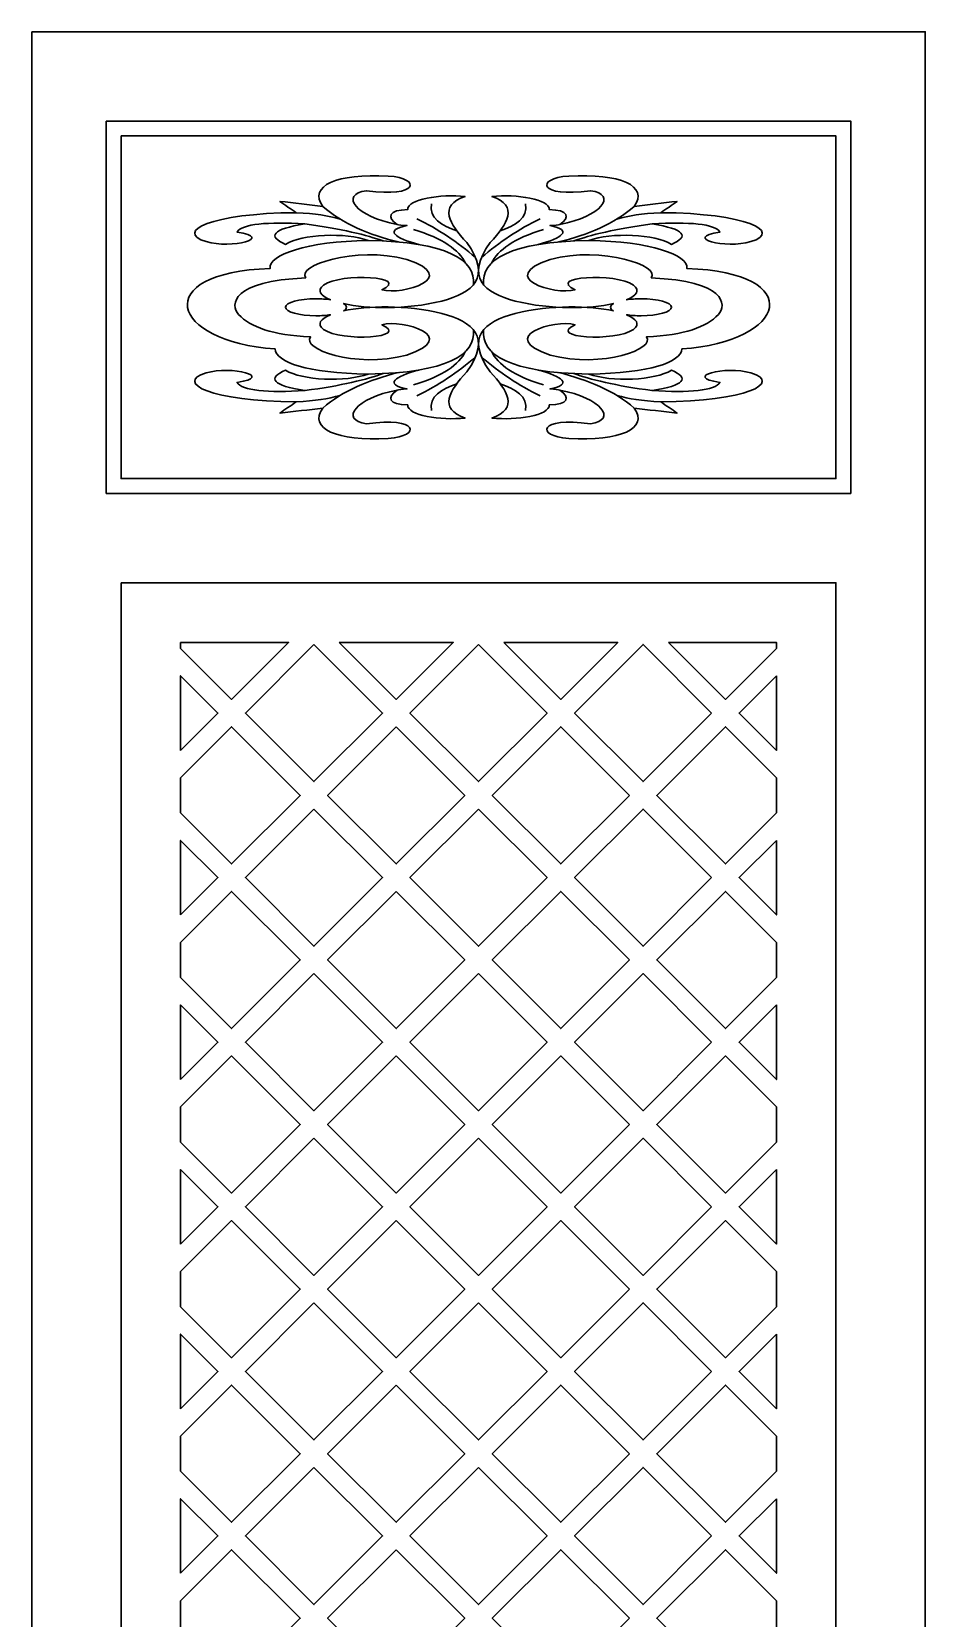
# Model space of a CAD drawing. Header units: centimetres. Extents: x 22.6 to 26.4, y -4.3 to 9.
# Drawn here: x 22.55 to 26.36, y 2.24 to 9 of the extents above; entities that cross this region are included whole.
import ezdxf

# ---------------------------------------------------------------- set-up
doc = ezdxf.new("R2010")
doc.units = ezdxf.units.CM
doc.header["$MEASUREMENT"] = 0
doc.layers.add('layer 1', color=7, linetype='Continuous')

msp = doc.modelspace()

# ---------------------------------------------------------------- linework, layer by layer
at = {"layer": 'layer 1', "color": 250, "lineweight": 30}
for points, knots in [([(22.55459, 9.00077), (22.55459, 9.00077), (26.36079, 9.00077), (26.36079, 9.00077), (26.36079, 9.00077), (26.36079, 9.00077), (26.36079, -4.32092), (26.36079, -4.32092), (26.36079, -4.32092), (26.36079, -4.32092), (22.55459, -4.32092), (22.55459, -4.32092), (22.55459, -4.32092), (22.55459, -4.32092), (22.55459, 9.00077), (22.55459, 9.00077)], [0, 0, 0, 0, 0.2, 0.2, 0.2, 0.2, 0.4, 0.4, 0.4, 0.4, 0.6, 0.6, 0.6, 0.6, 1, 1, 1, 1]), ([(22.87178, 8.62014), (22.87178, 8.62014), (26.0436, 8.62014), (26.0436, 8.62014), (26.0436, 8.62014), (26.0436, 8.62014), (26.0436, 7.03424), (26.0436, 7.03424), (26.0436, 7.03424), (26.0436, 7.03424), (22.87178, 7.03424), (22.87178, 7.03424), (22.87178, 7.03424), (22.87178, 7.03424), (22.87178, 8.62014), (22.87178, 8.62014)], [0, 0, 0, 0, 0.2, 0.2, 0.2, 0.2, 0.4, 0.4, 0.4, 0.4, 0.6, 0.6, 0.6, 0.6, 1, 1, 1, 1]), ([(22.93522, 8.55671), (22.93522, 8.55671), (25.98016, 8.55671), (25.98016, 8.55671), (25.98016, 8.55671), (25.98016, 8.55671), (25.98016, 7.09767), (25.98016, 7.09767), (25.98016, 7.09767), (25.98016, 7.09767), (22.93522, 7.09767), (22.93522, 7.09767), (22.93522, 7.09767), (22.93522, 7.09767), (22.93522, 8.55671), (22.93522, 8.55671)], [0, 0, 0, 0, 0.2, 0.2, 0.2, 0.2, 0.4, 0.4, 0.4, 0.4, 0.6, 0.6, 0.6, 0.6, 1, 1, 1, 1]), ([(23.88284, 7.81181), (23.9845, 7.83406), (24.14828, 7.83789), (24.30096, 7.80095), (24.30096, 7.80095), (24.43446, 7.76437), (24.51563, 7.70149), (24.40781, 7.55149), (24.40781, 7.55149), (24.33415, 7.47287), (24.28449, 7.39486), (24.40089, 7.35497), (24.40089, 7.35497), (24.29698, 7.34504), (24.15343, 7.36623), (24.15623, 7.41142), (24.15623, 7.41142), (24.075, 7.4115), (24.06514, 7.44457), (24.11144, 7.4744), (24.11144, 7.4744), (23.93399, 7.44136), (23.86503, 7.347), (23.98048, 7.33088), (23.98048, 7.33088), (24.20257, 7.3622), (24.21719, 7.27807), (24.07353, 7.26828), (24.07353, 7.26828), (23.85393, 7.2558), (23.73106, 7.31088), (23.79441, 7.39734), (23.79441, 7.39734), (23.73352, 7.39029), (23.67264, 7.38322), (23.61177, 7.37616), (23.61177, 7.37616), (23.63473, 7.39223), (23.65771, 7.40828), (23.68068, 7.42431), (23.68068, 7.42431), (23.31942, 7.42637), (23.16032, 7.50498), (23.29763, 7.5478), (23.29763, 7.5478), (23.40451, 7.57969), (23.59246, 7.53093), (23.42914, 7.50717), (23.42914, 7.50717), (23.44919, 7.47189), (23.56127, 7.4626), (23.71858, 7.47249), (23.71858, 7.47249), (23.57818, 7.49337), (23.5573, 7.52608), (23.6359, 7.55918), (23.6359, 7.55918), (23.70252, 7.51528), (23.89518, 7.50772), (23.98739, 7.54281), (23.98739, 7.54281), (23.72661, 7.54618), (23.59643, 7.59362), (23.59109, 7.64974), (23.59109, 7.64974), (23.14211, 7.6808), (23.05404, 7.97345), (23.5704, 7.99266), (23.5704, 7.99266), (23.56164, 8.04952), (23.72661, 8.1082), (23.98739, 8.11158), (23.98739, 8.11158), (23.89518, 8.14666), (23.70252, 8.13911), (23.6359, 8.0952), (23.6359, 8.0952), (23.5573, 8.1283), (23.57818, 8.16102), (23.71858, 8.1819), (23.71858, 8.1819), (23.56127, 8.19179), (23.44919, 8.18251), (23.42914, 8.14722), (23.42914, 8.14722), (23.59246, 8.12346), (23.40451, 8.07469), (23.29763, 8.10659), (23.29763, 8.10659), (23.16032, 8.1494), (23.31942, 8.22802), (23.68068, 8.23006), (23.68068, 8.23006), (23.65771, 8.24612), (23.63473, 8.26217), (23.61177, 8.27821), (23.61177, 8.27821), (23.67264, 8.27117), (23.73352, 8.26409), (23.79441, 8.25704), (23.79441, 8.25704), (23.73106, 8.34351), (23.85393, 8.39858), (24.07353, 8.38611), (24.07353, 8.38611), (24.21719, 8.37632), (24.20257, 8.29218), (23.98048, 8.32351), (23.98048, 8.32351), (23.86503, 8.3074), (23.93399, 8.21301), (24.11144, 8.17996), (24.11144, 8.17996), (24.06514, 8.2098), (24.075, 8.24289), (24.15623, 8.24295), (24.15623, 8.24295), (24.15343, 8.28816), (24.29698, 8.30932), (24.40089, 8.29943), (24.40089, 8.29943), (24.28449, 8.25955), (24.33415, 8.1815), (24.40781, 8.10292), (24.40781, 8.10292), (24.51563, 7.9529), (24.43446, 7.89002), (24.30096, 7.85342), (24.30096, 7.85342), (24.14827, 7.81652), (23.9845, 7.82034), (23.88284, 7.84258), (23.88284, 7.84258), (23.8907, 7.83789), (23.89511, 7.83269), (23.89511, 7.82721), (23.89511, 7.82721), (23.89511, 7.82169), (23.8907, 7.81648), (23.88284, 7.81181)], [0, 0, 0, 0, 0.0277778, 0.0277778, 0.0277778, 0.0277778, 0.0555556, 0.0555556, 0.0555556, 0.0555556, 0.0833333, 0.0833333, 0.0833333, 0.0833333, 0.1111111, 0.1111111, 0.1111111, 0.1111111, 0.1388889, 0.1388889, 0.1388889, 0.1388889, 0.1666667, 0.1666667, 0.1666667, 0.1666667, 0.1944444, 0.1944444, 0.1944444, 0.1944444, 0.2222222, 0.2222222, 0.2222222, 0.2222222, 0.25, 0.25, 0.25, 0.25, 0.2777778, 0.2777778, 0.2777778, 0.2777778, 0.3055556, 0.3055556, 0.3055556, 0.3055556, 0.3333333, 0.3333333, 0.3333333, 0.3333333, 0.3611111, 0.3611111, 0.3611111, 0.3611111, 0.3888889, 0.3888889, 0.3888889, 0.3888889, 0.4166667, 0.4166667, 0.4166667, 0.4166667, 0.4444444, 0.4444444, 0.4444444, 0.4444444, 0.4722222, 0.4722222, 0.4722222, 0.4722222, 0.5, 0.5, 0.5, 0.5, 0.5277778, 0.5277778, 0.5277778, 0.5277778, 0.5555556, 0.5555556, 0.5555556, 0.5555556, 0.5833333, 0.5833333, 0.5833333, 0.5833333, 0.6111111, 0.6111111, 0.6111111, 0.6111111, 0.6388889, 0.6388889, 0.6388889, 0.6388889, 0.6666667, 0.6666667, 0.6666667, 0.6666667, 0.6944444, 0.6944444, 0.6944444, 0.6944444, 0.7222222, 0.7222222, 0.7222222, 0.7222222, 0.75, 0.75, 0.75, 0.75, 0.7777778, 0.7777778, 0.7777778, 0.7777778, 0.8055556, 0.8055556, 0.8055556, 0.8055556, 0.8333333, 0.8333333, 0.8333333, 0.8333333, 0.8611111, 0.8611111, 0.8611111, 0.8611111, 0.8888889, 0.8888889, 0.8888889, 0.8888889, 0.9166667, 0.9166667, 0.9166667, 0.9166667, 0.9444444, 0.9444444, 0.9444444, 0.9444444, 1, 1, 1, 1]), ([(25.03255, 7.81181), (24.93088, 7.83406), (24.76712, 7.83789), (24.61443, 7.80095), (24.61443, 7.80095), (24.48093, 7.76437), (24.39975, 7.70149), (24.50758, 7.55149), (24.50758, 7.55149), (24.58123, 7.47287), (24.6309, 7.39486), (24.51449, 7.35497), (24.51449, 7.35497), (24.61841, 7.34504), (24.76195, 7.36623), (24.75917, 7.41142), (24.75917, 7.41142), (24.84039, 7.4115), (24.85024, 7.44457), (24.80394, 7.4744), (24.80394, 7.4744), (24.9814, 7.44136), (25.05036, 7.347), (24.9349, 7.33088), (24.9349, 7.33088), (24.71282, 7.3622), (24.6982, 7.27807), (24.84185, 7.26828), (24.84185, 7.26828), (25.06146, 7.2558), (25.18432, 7.31088), (25.12098, 7.39734), (25.12098, 7.39734), (25.18187, 7.39029), (25.24274, 7.38322), (25.30361, 7.37616), (25.30361, 7.37616), (25.28065, 7.39223), (25.25768, 7.40828), (25.23471, 7.42431), (25.23471, 7.42431), (25.59597, 7.42637), (25.75506, 7.50498), (25.61776, 7.5478), (25.61776, 7.5478), (25.51088, 7.57969), (25.32292, 7.53093), (25.48624, 7.50717), (25.48624, 7.50717), (25.46619, 7.47189), (25.35412, 7.4626), (25.1968, 7.47249), (25.1968, 7.47249), (25.33719, 7.49337), (25.35808, 7.52608), (25.27948, 7.55918), (25.27948, 7.55918), (25.21287, 7.51528), (25.0202, 7.50772), (24.928, 7.54281), (24.928, 7.54281), (25.18877, 7.54618), (25.31896, 7.59362), (25.3243, 7.64974), (25.3243, 7.64974), (25.77327, 7.6808), (25.86136, 7.97345), (25.34498, 7.99266), (25.34498, 7.99266), (25.35374, 8.04952), (25.18877, 8.1082), (24.928, 8.11158), (24.928, 8.11158), (25.0202, 8.14666), (25.21287, 8.13911), (25.27948, 8.0952), (25.27948, 8.0952), (25.35808, 8.1283), (25.33719, 8.16102), (25.1968, 8.1819), (25.1968, 8.1819), (25.35412, 8.19179), (25.46619, 8.18251), (25.48624, 8.14722), (25.48624, 8.14722), (25.32292, 8.12346), (25.51088, 8.07469), (25.61776, 8.10659), (25.61776, 8.10659), (25.75506, 8.1494), (25.59597, 8.22802), (25.23471, 8.23006), (25.23471, 8.23006), (25.25768, 8.24612), (25.28065, 8.26217), (25.30361, 8.27821), (25.30361, 8.27821), (25.24274, 8.27117), (25.18187, 8.26409), (25.12098, 8.25704), (25.12098, 8.25704), (25.18432, 8.34351), (25.06146, 8.39858), (24.84185, 8.38611), (24.84185, 8.38611), (24.6982, 8.37632), (24.71282, 8.29218), (24.9349, 8.32351), (24.9349, 8.32351), (25.05036, 8.3074), (24.9814, 8.21301), (24.80394, 8.17996), (24.80394, 8.17996), (24.85024, 8.2098), (24.84039, 8.24289), (24.75917, 8.24295), (24.75917, 8.24295), (24.76195, 8.28816), (24.61841, 8.30932), (24.51449, 8.29943), (24.51449, 8.29943), (24.6309, 8.25955), (24.58123, 8.1815), (24.50758, 8.10292), (24.50758, 8.10292), (24.39975, 7.9529), (24.48093, 7.89002), (24.61443, 7.85342), (24.61443, 7.85342), (24.76712, 7.81652), (24.93088, 7.82034), (25.03255, 7.84258), (25.03255, 7.84258), (25.02468, 7.83789), (25.02027, 7.83269), (25.02027, 7.82721), (25.02027, 7.82721), (25.02027, 7.82169), (25.02468, 7.81648), (25.03255, 7.81181)], [0, 0, 0, 0, 0.0277778, 0.0277778, 0.0277778, 0.0277778, 0.0555556, 0.0555556, 0.0555556, 0.0555556, 0.0833333, 0.0833333, 0.0833333, 0.0833333, 0.1111111, 0.1111111, 0.1111111, 0.1111111, 0.1388889, 0.1388889, 0.1388889, 0.1388889, 0.1666667, 0.1666667, 0.1666667, 0.1666667, 0.1944444, 0.1944444, 0.1944444, 0.1944444, 0.2222222, 0.2222222, 0.2222222, 0.2222222, 0.25, 0.25, 0.25, 0.25, 0.2777778, 0.2777778, 0.2777778, 0.2777778, 0.3055556, 0.3055556, 0.3055556, 0.3055556, 0.3333333, 0.3333333, 0.3333333, 0.3333333, 0.3611111, 0.3611111, 0.3611111, 0.3611111, 0.3888889, 0.3888889, 0.3888889, 0.3888889, 0.4166667, 0.4166667, 0.4166667, 0.4166667, 0.4444444, 0.4444444, 0.4444444, 0.4444444, 0.4722222, 0.4722222, 0.4722222, 0.4722222, 0.5, 0.5, 0.5, 0.5, 0.5277778, 0.5277778, 0.5277778, 0.5277778, 0.5555556, 0.5555556, 0.5555556, 0.5555556, 0.5833333, 0.5833333, 0.5833333, 0.5833333, 0.6111111, 0.6111111, 0.6111111, 0.6111111, 0.6388889, 0.6388889, 0.6388889, 0.6388889, 0.6666667, 0.6666667, 0.6666667, 0.6666667, 0.6944444, 0.6944444, 0.6944444, 0.6944444, 0.7222222, 0.7222222, 0.7222222, 0.7222222, 0.75, 0.75, 0.75, 0.75, 0.7777778, 0.7777778, 0.7777778, 0.7777778, 0.8055556, 0.8055556, 0.8055556, 0.8055556, 0.8333333, 0.8333333, 0.8333333, 0.8333333, 0.8611111, 0.8611111, 0.8611111, 0.8611111, 0.8888889, 0.8888889, 0.8888889, 0.8888889, 0.9166667, 0.9166667, 0.9166667, 0.9166667, 0.9444444, 0.9444444, 0.9444444, 0.9444444, 1, 1, 1, 1]), ([(24.11144, 8.17996), (24.11804, 8.1777), (24.13088, 8.17625), (24.15346, 8.17508), (24.15346, 8.17508), (24.05449, 8.15523), (24.09886, 8.12272), (24.20352, 8.09468)], [0, 0, 0, 0, 0.3333333, 0.3333333, 0.3333333, 0.3333333, 1, 1, 1, 1]), ([(24.80394, 8.17996), (24.79734, 8.1777), (24.7845, 8.17625), (24.76193, 8.17508), (24.76193, 8.17508), (24.86089, 8.15523), (24.81652, 8.12272), (24.71188, 8.09468)], [0, 0, 0, 0, 0.3333333, 0.3333333, 0.3333333, 0.3333333, 1, 1, 1, 1]), ([(23.72203, 7.95218), (23.40636, 7.94019), (23.39809, 7.83759), (23.436, 7.79614), (23.436, 7.79614), (23.48712, 7.74263), (23.57718, 7.70926), (23.74272, 7.70077), (23.74272, 7.70077), (23.69956, 7.65242), (23.92846, 7.56411), (24.15279, 7.62372), (24.15279, 7.62372), (24.38515, 7.70098), (24.13382, 7.77737), (24.04597, 7.7528), (24.04597, 7.7528), (24.17184, 7.69585), (23.87319, 7.67873), (23.79712, 7.73307), (23.79712, 7.73307), (23.7688, 7.75553), (23.78398, 7.77786), (23.82695, 7.79527), (23.82695, 7.79527), (23.80859, 7.79248), (23.78754, 7.7909), (23.76525, 7.7909), (23.76525, 7.7909), (23.69375, 7.7909), (23.63538, 7.80719), (23.63538, 7.82721), (23.63538, 7.82721), (23.63538, 7.84719), (23.69375, 7.86349), (23.76525, 7.86349), (23.76525, 7.86349), (23.78754, 7.86349), (23.80859, 7.86193), (23.82695, 7.85913), (23.82695, 7.85913), (23.78399, 7.87654), (23.7688, 7.89886), (23.79712, 7.92131), (23.79712, 7.92131), (23.87319, 7.97566), (24.17184, 7.95854), (24.04597, 7.9016), (24.04597, 7.9016), (24.13382, 7.87702), (24.38515, 7.9534), (24.15279, 8.03067), (24.15279, 8.03067), (23.92846, 8.09029), (23.67889, 8.0021), (23.72203, 7.95218)], [0, 0, 0, 0, 0.0666667, 0.0666667, 0.0666667, 0.0666667, 0.1333333, 0.1333333, 0.1333333, 0.1333333, 0.2, 0.2, 0.2, 0.2, 0.2666667, 0.2666667, 0.2666667, 0.2666667, 0.3333333, 0.3333333, 0.3333333, 0.3333333, 0.4, 0.4, 0.4, 0.4, 0.4666667, 0.4666667, 0.4666667, 0.4666667, 0.5333333, 0.5333333, 0.5333333, 0.5333333, 0.6, 0.6, 0.6, 0.6, 0.6666667, 0.6666667, 0.6666667, 0.6666667, 0.7333333, 0.7333333, 0.7333333, 0.7333333, 0.8, 0.8, 0.8, 0.8, 0.8666667, 0.8666667, 0.8666667, 0.8666667, 1, 1, 1, 1]), ([(25.19335, 7.95218), (25.50904, 7.94019), (25.51729, 7.83759), (25.47936, 7.79614), (25.47936, 7.79614), (25.42827, 7.74263), (25.33821, 7.70926), (25.17266, 7.70077), (25.17266, 7.70077), (25.21582, 7.65242), (24.98693, 7.56411), (24.7626, 7.62372), (24.7626, 7.62372), (24.53024, 7.70098), (24.78157, 7.77737), (24.86941, 7.7528), (24.86941, 7.7528), (24.74355, 7.69585), (25.04219, 7.67873), (25.11826, 7.73307), (25.11826, 7.73307), (25.14659, 7.75553), (25.13143, 7.77786), (25.08844, 7.79527), (25.08844, 7.79527), (25.10679, 7.79248), (25.12784, 7.7909), (25.15013, 7.7909), (25.15013, 7.7909), (25.22164, 7.7909), (25.28, 7.80719), (25.28, 7.82721), (25.28, 7.82721), (25.28, 7.84719), (25.22164, 7.86349), (25.15013, 7.86349), (25.15013, 7.86349), (25.12784, 7.86349), (25.10679, 7.86193), (25.08844, 7.85913), (25.08844, 7.85913), (25.1314, 7.87654), (25.14659, 7.89886), (25.11826, 7.92131), (25.11826, 7.92131), (25.04219, 7.97566), (24.74355, 7.95854), (24.86941, 7.9016), (24.86941, 7.9016), (24.78157, 7.87702), (24.53024, 7.9534), (24.7626, 8.03067), (24.7626, 8.03067), (24.98693, 8.09029), (25.23649, 8.0021), (25.19335, 7.95218)], [0, 0, 0, 0, 0.0666667, 0.0666667, 0.0666667, 0.0666667, 0.1333333, 0.1333333, 0.1333333, 0.1333333, 0.2, 0.2, 0.2, 0.2, 0.2666667, 0.2666667, 0.2666667, 0.2666667, 0.3333333, 0.3333333, 0.3333333, 0.3333333, 0.4, 0.4, 0.4, 0.4, 0.4666667, 0.4666667, 0.4666667, 0.4666667, 0.5333333, 0.5333333, 0.5333333, 0.5333333, 0.6, 0.6, 0.6, 0.6, 0.6666667, 0.6666667, 0.6666667, 0.6666667, 0.7333333, 0.7333333, 0.7333333, 0.7333333, 0.8, 0.8, 0.8, 0.8, 0.8666667, 0.8666667, 0.8666667, 0.8666667, 1, 1, 1, 1]), ([(24.11144, 7.4744), (24.11804, 7.47667), (24.13088, 7.47815), (24.15346, 7.47928), (24.15346, 7.47928), (24.05449, 7.49917), (24.09886, 7.53167), (24.20352, 7.55973)], [0, 0, 0, 0, 0.3333333, 0.3333333, 0.3333333, 0.3333333, 1, 1, 1, 1]), ([(24.80394, 7.4744), (24.79734, 7.47667), (24.7845, 7.47815), (24.76193, 7.47928), (24.76193, 7.47928), (24.86089, 7.49917), (24.81652, 7.53167), (24.71188, 7.55973)], [0, 0, 0, 0, 0.3333333, 0.3333333, 0.3333333, 0.3333333, 1, 1, 1, 1]), ([(22.93522, 6.65362), (22.93522, 6.65362), (25.98016, 6.65362), (25.98016, 6.65362), (25.98016, 6.65362), (25.98016, 6.65362), (25.98016, -1.46627), (25.98016, -1.46627), (25.98016, -1.46627), (25.98016, -1.46627), (22.93522, -1.46627), (22.93522, -1.46627), (22.93522, -1.46627), (22.93522, -1.46627), (22.93522, 6.65362), (22.93522, 6.65362)], [0, 0, 0, 0, 0.2, 0.2, 0.2, 0.2, 0.4, 0.4, 0.4, 0.4, 0.6, 0.6, 0.6, 0.6, 1, 1, 1, 1]), ([(22.93522, 6.65362), (22.93522, 6.65362), (25.98016, 6.65362), (25.98016, 6.65362), (25.98016, 6.65362), (25.98016, 6.65362), (25.98016, -1.46627), (25.98016, -1.46627), (25.98016, -1.46627), (25.98016, -1.46627), (22.93522, -1.46627), (22.93522, -1.46627), (22.93522, -1.46627), (22.93522, -1.46627), (22.93522, 6.65362), (22.93522, 6.65362)], [0, 0, 0, 0, 0.2, 0.2, 0.2, 0.2, 0.4, 0.4, 0.4, 0.4, 0.6, 0.6, 0.6, 0.6, 1, 1, 1, 1]), ([(23.18896, 6.39988), (23.18896, 6.39988), (23.64887, 6.39988), (23.64887, 6.39988), (23.64887, 6.39988), (23.64887, 6.39988), (23.40616, 6.15718), (23.40616, 6.15718), (23.40616, 6.15718), (23.40616, 6.15718), (23.18896, 6.37436), (23.18896, 6.37436), (23.18896, 6.37436), (23.18896, 6.37436), (23.18896, 6.39988), (23.18896, 6.39988)], [0, 0, 0, 0, 0.2, 0.2, 0.2, 0.2, 0.4, 0.4, 0.4, 0.4, 0.6, 0.6, 0.6, 0.6, 1, 1, 1, 1]), ([(23.75668, 6.39084), (23.75668, 6.39084), (24.04877, 6.09876), (24.04877, 6.09876), (24.04877, 6.09876), (24.04877, 6.09876), (23.75668, 5.80665), (23.75668, 5.80665), (23.75668, 5.80665), (23.75668, 5.80665), (23.46458, 6.09876), (23.46458, 6.09876), (23.46458, 6.09876), (23.46458, 6.09876), (23.75668, 6.39084), (23.75668, 6.39084)], [0, 0, 0, 0, 0.2, 0.2, 0.2, 0.2, 0.4, 0.4, 0.4, 0.4, 0.6, 0.6, 0.6, 0.6, 1, 1, 1, 1]), ([(23.86449, 6.39988), (23.86449, 6.39988), (24.34988, 6.39988), (24.34988, 6.39988), (24.34988, 6.39988), (24.34988, 6.39988), (24.10719, 6.15718), (24.10719, 6.15718), (24.10719, 6.15718), (24.10719, 6.15718), (23.86449, 6.39988), (23.86449, 6.39988)], [0, 0, 0, 0, 0.25, 0.25, 0.25, 0.25, 0.5, 0.5, 0.5, 0.5, 1, 1, 1, 1]), ([(24.45769, 6.39084), (24.45769, 6.39084), (24.74978, 6.09876), (24.74978, 6.09876), (24.74978, 6.09876), (24.74978, 6.09876), (24.45769, 5.80665), (24.45769, 5.80665), (24.45769, 5.80665), (24.45769, 5.80665), (24.1656, 6.09876), (24.1656, 6.09876), (24.1656, 6.09876), (24.1656, 6.09876), (24.45769, 6.39084), (24.45769, 6.39084)], [0, 0, 0, 0, 0.2, 0.2, 0.2, 0.2, 0.4, 0.4, 0.4, 0.4, 0.6, 0.6, 0.6, 0.6, 1, 1, 1, 1]), ([(24.5655, 6.39988), (24.5655, 6.39988), (25.05089, 6.39988), (25.05089, 6.39988), (25.05089, 6.39988), (25.05089, 6.39988), (24.8082, 6.15718), (24.8082, 6.15718), (24.8082, 6.15718), (24.8082, 6.15718), (24.5655, 6.39988), (24.5655, 6.39988)], [0, 0, 0, 0, 0.25, 0.25, 0.25, 0.25, 0.5, 0.5, 0.5, 0.5, 1, 1, 1, 1]), ([(25.4508, 6.09876), (25.4508, 6.09876), (25.15871, 5.80665), (25.15871, 5.80665), (25.15871, 5.80665), (25.15871, 5.80665), (24.86662, 6.09876), (24.86662, 6.09876), (24.86662, 6.09876), (24.86662, 6.09876), (25.15871, 6.39084), (25.15871, 6.39084), (25.15871, 6.39084), (25.15871, 6.39084), (25.4508, 6.09876), (25.4508, 6.09876)], [0, 0, 0, 0, 0.2, 0.2, 0.2, 0.2, 0.4, 0.4, 0.4, 0.4, 0.6, 0.6, 0.6, 0.6, 1, 1, 1, 1]), ([(25.26652, 6.39988), (25.26652, 6.39988), (25.72643, 6.39988), (25.72643, 6.39988), (25.72643, 6.39988), (25.72643, 6.39988), (25.72643, 6.37436), (25.72643, 6.37436), (25.72643, 6.37436), (25.72643, 6.37436), (25.50922, 6.15718), (25.50922, 6.15718), (25.50922, 6.15718), (25.50922, 6.15718), (25.26652, 6.39988), (25.26652, 6.39988)], [0, 0, 0, 0, 0.2, 0.2, 0.2, 0.2, 0.4, 0.4, 0.4, 0.4, 0.6, 0.6, 0.6, 0.6, 1, 1, 1, 1]), ([(23.18896, 5.93998), (23.18896, 5.93998), (23.18896, 6.25754), (23.18896, 6.25754), (23.18896, 6.25754), (23.18896, 6.25754), (23.34775, 6.09876), (23.34775, 6.09876), (23.34775, 6.09876), (23.34775, 6.09876), (23.18896, 5.93998), (23.18896, 5.93998)], [0, 0, 0, 0, 0.25, 0.25, 0.25, 0.25, 0.5, 0.5, 0.5, 0.5, 1, 1, 1, 1]), ([(25.72643, 6.25754), (25.72643, 6.25754), (25.72643, 5.93998), (25.72643, 5.93998), (25.72643, 5.93998), (25.72643, 5.93998), (25.56763, 6.09876), (25.56763, 6.09876), (25.56763, 6.09876), (25.56763, 6.09876), (25.72643, 6.25754), (25.72643, 6.25754)], [0, 0, 0, 0, 0.25, 0.25, 0.25, 0.25, 0.5, 0.5, 0.5, 0.5, 1, 1, 1, 1]), ([(23.18896, 5.67337), (23.18896, 5.67337), (23.18896, 5.82313), (23.18896, 5.82313), (23.18896, 5.82313), (23.18896, 5.82313), (23.40616, 6.04035), (23.40616, 6.04035), (23.40616, 6.04035), (23.40616, 6.04035), (23.69826, 5.74826), (23.69826, 5.74826), (23.69826, 5.74826), (23.69826, 5.74826), (23.40616, 5.45617), (23.40616, 5.45617), (23.40616, 5.45617), (23.40616, 5.45617), (23.18896, 5.67337), (23.18896, 5.67337)], [0, 0, 0, 0, 0.1666667, 0.1666667, 0.1666667, 0.1666667, 0.3333333, 0.3333333, 0.3333333, 0.3333333, 0.5, 0.5, 0.5, 0.5, 0.6666667, 0.6666667, 0.6666667, 0.6666667, 1, 1, 1, 1]), ([(24.10719, 6.04035), (24.10719, 6.04035), (24.39928, 5.74826), (24.39928, 5.74826), (24.39928, 5.74826), (24.39928, 5.74826), (24.10719, 5.45617), (24.10719, 5.45617), (24.10719, 5.45617), (24.10719, 5.45617), (23.81508, 5.74826), (23.81508, 5.74826), (23.81508, 5.74826), (23.81508, 5.74826), (24.10719, 6.04035), (24.10719, 6.04035)], [0, 0, 0, 0, 0.2, 0.2, 0.2, 0.2, 0.4, 0.4, 0.4, 0.4, 0.6, 0.6, 0.6, 0.6, 1, 1, 1, 1]), ([(25.1003, 5.74826), (25.1003, 5.74826), (24.8082, 5.45617), (24.8082, 5.45617), (24.8082, 5.45617), (24.8082, 5.45617), (24.5161, 5.74826), (24.5161, 5.74826), (24.5161, 5.74826), (24.5161, 5.74826), (24.8082, 6.04035), (24.8082, 6.04035), (24.8082, 6.04035), (24.8082, 6.04035), (25.1003, 5.74826), (25.1003, 5.74826)], [0, 0, 0, 0, 0.2, 0.2, 0.2, 0.2, 0.4, 0.4, 0.4, 0.4, 0.6, 0.6, 0.6, 0.6, 1, 1, 1, 1]), ([(25.72643, 5.82313), (25.72643, 5.82313), (25.72643, 5.67337), (25.72643, 5.67337), (25.72643, 5.67337), (25.72643, 5.67337), (25.50922, 5.45617), (25.50922, 5.45617), (25.50922, 5.45617), (25.50922, 5.45617), (25.21712, 5.74826), (25.21712, 5.74826), (25.21712, 5.74826), (25.21712, 5.74826), (25.50922, 6.04035), (25.50922, 6.04035), (25.50922, 6.04035), (25.50922, 6.04035), (25.72643, 5.82313), (25.72643, 5.82313)], [0, 0, 0, 0, 0.1666667, 0.1666667, 0.1666667, 0.1666667, 0.3333333, 0.3333333, 0.3333333, 0.3333333, 0.5, 0.5, 0.5, 0.5, 0.6666667, 0.6666667, 0.6666667, 0.6666667, 1, 1, 1, 1]), ([(23.75668, 5.68983), (23.75668, 5.68983), (24.04877, 5.39775), (24.04877, 5.39775), (24.04877, 5.39775), (24.04877, 5.39775), (23.75668, 5.10565), (23.75668, 5.10565), (23.75668, 5.10565), (23.75668, 5.10565), (23.46458, 5.39775), (23.46458, 5.39775), (23.46458, 5.39775), (23.46458, 5.39775), (23.75668, 5.68983), (23.75668, 5.68983)], [0, 0, 0, 0, 0.2, 0.2, 0.2, 0.2, 0.4, 0.4, 0.4, 0.4, 0.6, 0.6, 0.6, 0.6, 1, 1, 1, 1]), ([(24.45769, 5.68983), (24.45769, 5.68983), (24.74978, 5.39775), (24.74978, 5.39775), (24.74978, 5.39775), (24.74978, 5.39775), (24.45769, 5.10565), (24.45769, 5.10565), (24.45769, 5.10565), (24.45769, 5.10565), (24.1656, 5.39775), (24.1656, 5.39775), (24.1656, 5.39775), (24.1656, 5.39775), (24.45769, 5.68983), (24.45769, 5.68983)], [0, 0, 0, 0, 0.2, 0.2, 0.2, 0.2, 0.4, 0.4, 0.4, 0.4, 0.6, 0.6, 0.6, 0.6, 1, 1, 1, 1]), ([(25.4508, 5.39775), (25.4508, 5.39775), (25.15871, 5.10565), (25.15871, 5.10565), (25.15871, 5.10565), (25.15871, 5.10565), (24.86662, 5.39775), (24.86662, 5.39775), (24.86662, 5.39775), (24.86662, 5.39775), (25.15871, 5.68983), (25.15871, 5.68983), (25.15871, 5.68983), (25.15871, 5.68983), (25.4508, 5.39775), (25.4508, 5.39775)], [0, 0, 0, 0, 0.2, 0.2, 0.2, 0.2, 0.4, 0.4, 0.4, 0.4, 0.6, 0.6, 0.6, 0.6, 1, 1, 1, 1]), ([(23.18896, 5.23896), (23.18896, 5.23896), (23.18896, 5.55654), (23.18896, 5.55654), (23.18896, 5.55654), (23.18896, 5.55654), (23.34775, 5.39775), (23.34775, 5.39775), (23.34775, 5.39775), (23.34775, 5.39775), (23.18896, 5.23896), (23.18896, 5.23896)], [0, 0, 0, 0, 0.25, 0.25, 0.25, 0.25, 0.5, 0.5, 0.5, 0.5, 1, 1, 1, 1]), ([(25.72643, 5.55654), (25.72643, 5.55654), (25.72643, 5.23896), (25.72643, 5.23896), (25.72643, 5.23896), (25.72643, 5.23896), (25.56763, 5.39775), (25.56763, 5.39775), (25.56763, 5.39775), (25.56763, 5.39775), (25.72643, 5.55654), (25.72643, 5.55654)], [0, 0, 0, 0, 0.25, 0.25, 0.25, 0.25, 0.5, 0.5, 0.5, 0.5, 1, 1, 1, 1]), ([(23.18896, 4.97234), (23.18896, 4.97234), (23.18896, 5.12211), (23.18896, 5.12211), (23.18896, 5.12211), (23.18896, 5.12211), (23.40616, 5.33932), (23.40616, 5.33932), (23.40616, 5.33932), (23.40616, 5.33932), (23.69826, 5.04723), (23.69826, 5.04723), (23.69826, 5.04723), (23.69826, 5.04723), (23.40616, 4.75515), (23.40616, 4.75515), (23.40616, 4.75515), (23.40616, 4.75515), (23.18896, 4.97234), (23.18896, 4.97234)], [0, 0, 0, 0, 0.1666667, 0.1666667, 0.1666667, 0.1666667, 0.3333333, 0.3333333, 0.3333333, 0.3333333, 0.5, 0.5, 0.5, 0.5, 0.6666667, 0.6666667, 0.6666667, 0.6666667, 1, 1, 1, 1]), ([(24.10719, 5.33932), (24.10719, 5.33932), (24.39928, 5.04723), (24.39928, 5.04723), (24.39928, 5.04723), (24.39928, 5.04723), (24.10719, 4.75515), (24.10719, 4.75515), (24.10719, 4.75515), (24.10719, 4.75515), (23.81508, 5.04723), (23.81508, 5.04723), (23.81508, 5.04723), (23.81508, 5.04723), (24.10719, 5.33932), (24.10719, 5.33932)], [0, 0, 0, 0, 0.2, 0.2, 0.2, 0.2, 0.4, 0.4, 0.4, 0.4, 0.6, 0.6, 0.6, 0.6, 1, 1, 1, 1]), ([(25.1003, 5.04723), (25.1003, 5.04723), (24.8082, 4.75515), (24.8082, 4.75515), (24.8082, 4.75515), (24.8082, 4.75515), (24.5161, 5.04723), (24.5161, 5.04723), (24.5161, 5.04723), (24.5161, 5.04723), (24.8082, 5.33932), (24.8082, 5.33932), (24.8082, 5.33932), (24.8082, 5.33932), (25.1003, 5.04723), (25.1003, 5.04723)], [0, 0, 0, 0, 0.2, 0.2, 0.2, 0.2, 0.4, 0.4, 0.4, 0.4, 0.6, 0.6, 0.6, 0.6, 1, 1, 1, 1]), ([(25.72643, 5.12211), (25.72643, 5.12211), (25.72643, 4.97234), (25.72643, 4.97234), (25.72643, 4.97234), (25.72643, 4.97234), (25.50922, 4.75515), (25.50922, 4.75515), (25.50922, 4.75515), (25.50922, 4.75515), (25.21712, 5.04723), (25.21712, 5.04723), (25.21712, 5.04723), (25.21712, 5.04723), (25.50922, 5.33932), (25.50922, 5.33932), (25.50922, 5.33932), (25.50922, 5.33932), (25.72643, 5.12211), (25.72643, 5.12211)], [0, 0, 0, 0, 0.1666667, 0.1666667, 0.1666667, 0.1666667, 0.3333333, 0.3333333, 0.3333333, 0.3333333, 0.5, 0.5, 0.5, 0.5, 0.6666667, 0.6666667, 0.6666667, 0.6666667, 1, 1, 1, 1]), ([(23.75668, 4.9888), (23.75668, 4.9888), (24.04877, 4.69673), (24.04877, 4.69673), (24.04877, 4.69673), (24.04877, 4.69673), (23.75668, 4.40463), (23.75668, 4.40463), (23.75668, 4.40463), (23.75668, 4.40463), (23.46458, 4.69673), (23.46458, 4.69673), (23.46458, 4.69673), (23.46458, 4.69673), (23.75668, 4.9888), (23.75668, 4.9888)], [0, 0, 0, 0, 0.2, 0.2, 0.2, 0.2, 0.4, 0.4, 0.4, 0.4, 0.6, 0.6, 0.6, 0.6, 1, 1, 1, 1]), ([(24.45769, 4.9888), (24.45769, 4.9888), (24.74978, 4.69673), (24.74978, 4.69673), (24.74978, 4.69673), (24.74978, 4.69673), (24.45769, 4.40463), (24.45769, 4.40463), (24.45769, 4.40463), (24.45769, 4.40463), (24.1656, 4.69673), (24.1656, 4.69673), (24.1656, 4.69673), (24.1656, 4.69673), (24.45769, 4.9888), (24.45769, 4.9888)], [0, 0, 0, 0, 0.2, 0.2, 0.2, 0.2, 0.4, 0.4, 0.4, 0.4, 0.6, 0.6, 0.6, 0.6, 1, 1, 1, 1]), ([(25.4508, 4.69673), (25.4508, 4.69673), (25.15871, 4.40463), (25.15871, 4.40463), (25.15871, 4.40463), (25.15871, 4.40463), (24.86662, 4.69673), (24.86662, 4.69673), (24.86662, 4.69673), (24.86662, 4.69673), (25.15871, 4.9888), (25.15871, 4.9888), (25.15871, 4.9888), (25.15871, 4.9888), (25.4508, 4.69673), (25.4508, 4.69673)], [0, 0, 0, 0, 0.2, 0.2, 0.2, 0.2, 0.4, 0.4, 0.4, 0.4, 0.6, 0.6, 0.6, 0.6, 1, 1, 1, 1]), ([(23.18896, 4.53792), (23.18896, 4.53792), (23.18896, 4.85551), (23.18896, 4.85551), (23.18896, 4.85551), (23.18896, 4.85551), (23.34775, 4.69673), (23.34775, 4.69673), (23.34775, 4.69673), (23.34775, 4.69673), (23.18896, 4.53792), (23.18896, 4.53792)], [0, 0, 0, 0, 0.25, 0.25, 0.25, 0.25, 0.5, 0.5, 0.5, 0.5, 1, 1, 1, 1]), ([(25.72643, 4.85551), (25.72643, 4.85551), (25.72643, 4.53792), (25.72643, 4.53792), (25.72643, 4.53792), (25.72643, 4.53792), (25.56763, 4.69673), (25.56763, 4.69673), (25.56763, 4.69673), (25.56763, 4.69673), (25.72643, 4.85551), (25.72643, 4.85551)], [0, 0, 0, 0, 0.25, 0.25, 0.25, 0.25, 0.5, 0.5, 0.5, 0.5, 1, 1, 1, 1]), ([(23.18896, 4.27133), (23.18896, 4.27133), (23.18896, 4.4211), (23.18896, 4.4211), (23.18896, 4.4211), (23.18896, 4.4211), (23.40616, 4.63831), (23.40616, 4.63831), (23.40616, 4.63831), (23.40616, 4.63831), (23.69826, 4.34621), (23.69826, 4.34621), (23.69826, 4.34621), (23.69826, 4.34621), (23.40616, 4.05414), (23.40616, 4.05414), (23.40616, 4.05414), (23.40616, 4.05414), (23.18896, 4.27133), (23.18896, 4.27133)], [0, 0, 0, 0, 0.1666667, 0.1666667, 0.1666667, 0.1666667, 0.3333333, 0.3333333, 0.3333333, 0.3333333, 0.5, 0.5, 0.5, 0.5, 0.6666667, 0.6666667, 0.6666667, 0.6666667, 1, 1, 1, 1]), ([(24.10719, 4.63831), (24.10719, 4.63831), (24.39928, 4.34621), (24.39928, 4.34621), (24.39928, 4.34621), (24.39928, 4.34621), (24.10719, 4.05414), (24.10719, 4.05414), (24.10719, 4.05414), (24.10719, 4.05414), (23.81508, 4.34621), (23.81508, 4.34621), (23.81508, 4.34621), (23.81508, 4.34621), (24.10719, 4.63831), (24.10719, 4.63831)], [0, 0, 0, 0, 0.2, 0.2, 0.2, 0.2, 0.4, 0.4, 0.4, 0.4, 0.6, 0.6, 0.6, 0.6, 1, 1, 1, 1]), ([(25.1003, 4.34621), (25.1003, 4.34621), (24.8082, 4.05414), (24.8082, 4.05414), (24.8082, 4.05414), (24.8082, 4.05414), (24.5161, 4.34621), (24.5161, 4.34621), (24.5161, 4.34621), (24.5161, 4.34621), (24.8082, 4.63831), (24.8082, 4.63831), (24.8082, 4.63831), (24.8082, 4.63831), (25.1003, 4.34621), (25.1003, 4.34621)], [0, 0, 0, 0, 0.2, 0.2, 0.2, 0.2, 0.4, 0.4, 0.4, 0.4, 0.6, 0.6, 0.6, 0.6, 1, 1, 1, 1]), ([(25.72643, 4.4211), (25.72643, 4.4211), (25.72643, 4.27133), (25.72643, 4.27133), (25.72643, 4.27133), (25.72643, 4.27133), (25.50922, 4.05414), (25.50922, 4.05414), (25.50922, 4.05414), (25.50922, 4.05414), (25.21712, 4.34621), (25.21712, 4.34621), (25.21712, 4.34621), (25.21712, 4.34621), (25.50922, 4.63831), (25.50922, 4.63831), (25.50922, 4.63831), (25.50922, 4.63831), (25.72643, 4.4211), (25.72643, 4.4211)], [0, 0, 0, 0, 0.1666667, 0.1666667, 0.1666667, 0.1666667, 0.3333333, 0.3333333, 0.3333333, 0.3333333, 0.5, 0.5, 0.5, 0.5, 0.6666667, 0.6666667, 0.6666667, 0.6666667, 1, 1, 1, 1]), ([(23.75668, 4.2878), (23.75668, 4.2878), (24.04877, 3.99571), (24.04877, 3.99571), (24.04877, 3.99571), (24.04877, 3.99571), (23.75668, 3.7036), (23.75668, 3.7036), (23.75668, 3.7036), (23.75668, 3.7036), (23.46458, 3.99571), (23.46458, 3.99571), (23.46458, 3.99571), (23.46458, 3.99571), (23.75668, 4.2878), (23.75668, 4.2878)], [0, 0, 0, 0, 0.2, 0.2, 0.2, 0.2, 0.4, 0.4, 0.4, 0.4, 0.6, 0.6, 0.6, 0.6, 1, 1, 1, 1]), ([(24.45769, 4.2878), (24.45769, 4.2878), (24.74978, 3.99571), (24.74978, 3.99571), (24.74978, 3.99571), (24.74978, 3.99571), (24.45769, 3.7036), (24.45769, 3.7036), (24.45769, 3.7036), (24.45769, 3.7036), (24.1656, 3.99571), (24.1656, 3.99571), (24.1656, 3.99571), (24.1656, 3.99571), (24.45769, 4.2878), (24.45769, 4.2878)], [0, 0, 0, 0, 0.2, 0.2, 0.2, 0.2, 0.4, 0.4, 0.4, 0.4, 0.6, 0.6, 0.6, 0.6, 1, 1, 1, 1]), ([(25.4508, 3.99571), (25.4508, 3.99571), (25.15871, 3.7036), (25.15871, 3.7036), (25.15871, 3.7036), (25.15871, 3.7036), (24.86662, 3.99571), (24.86662, 3.99571), (24.86662, 3.99571), (24.86662, 3.99571), (25.15871, 4.2878), (25.15871, 4.2878), (25.15871, 4.2878), (25.15871, 4.2878), (25.4508, 3.99571), (25.4508, 3.99571)], [0, 0, 0, 0, 0.2, 0.2, 0.2, 0.2, 0.4, 0.4, 0.4, 0.4, 0.6, 0.6, 0.6, 0.6, 1, 1, 1, 1]), ([(23.18896, 3.83692), (23.18896, 3.83692), (23.18896, 4.1545), (23.18896, 4.1545), (23.18896, 4.1545), (23.18896, 4.1545), (23.34775, 3.99571), (23.34775, 3.99571), (23.34775, 3.99571), (23.34775, 3.99571), (23.18896, 3.83692), (23.18896, 3.83692)], [0, 0, 0, 0, 0.25, 0.25, 0.25, 0.25, 0.5, 0.5, 0.5, 0.5, 1, 1, 1, 1]), ([(25.72643, 4.1545), (25.72643, 4.1545), (25.72643, 3.83692), (25.72643, 3.83692), (25.72643, 3.83692), (25.72643, 3.83692), (25.56763, 3.99571), (25.56763, 3.99571), (25.56763, 3.99571), (25.56763, 3.99571), (25.72643, 4.1545), (25.72643, 4.1545)], [0, 0, 0, 0, 0.25, 0.25, 0.25, 0.25, 0.5, 0.5, 0.5, 0.5, 1, 1, 1, 1]), ([(23.18896, 3.57032), (23.18896, 3.57032), (23.18896, 3.72009), (23.18896, 3.72009), (23.18896, 3.72009), (23.18896, 3.72009), (23.40616, 3.93728), (23.40616, 3.93728), (23.40616, 3.93728), (23.40616, 3.93728), (23.69826, 3.6452), (23.69826, 3.6452), (23.69826, 3.6452), (23.69826, 3.6452), (23.40616, 3.35311), (23.40616, 3.35311), (23.40616, 3.35311), (23.40616, 3.35311), (23.18896, 3.57032), (23.18896, 3.57032)], [0, 0, 0, 0, 0.1666667, 0.1666667, 0.1666667, 0.1666667, 0.3333333, 0.3333333, 0.3333333, 0.3333333, 0.5, 0.5, 0.5, 0.5, 0.6666667, 0.6666667, 0.6666667, 0.6666667, 1, 1, 1, 1]), ([(24.10719, 3.93728), (24.10719, 3.93728), (24.39928, 3.6452), (24.39928, 3.6452), (24.39928, 3.6452), (24.39928, 3.6452), (24.10719, 3.35311), (24.10719, 3.35311), (24.10719, 3.35311), (24.10719, 3.35311), (23.81508, 3.6452), (23.81508, 3.6452), (23.81508, 3.6452), (23.81508, 3.6452), (24.10719, 3.93728), (24.10719, 3.93728)], [0, 0, 0, 0, 0.2, 0.2, 0.2, 0.2, 0.4, 0.4, 0.4, 0.4, 0.6, 0.6, 0.6, 0.6, 1, 1, 1, 1]), ([(25.1003, 3.6452), (25.1003, 3.6452), (24.8082, 3.35311), (24.8082, 3.35311), (24.8082, 3.35311), (24.8082, 3.35311), (24.5161, 3.6452), (24.5161, 3.6452), (24.5161, 3.6452), (24.5161, 3.6452), (24.8082, 3.93728), (24.8082, 3.93728), (24.8082, 3.93728), (24.8082, 3.93728), (25.1003, 3.6452), (25.1003, 3.6452)], [0, 0, 0, 0, 0.2, 0.2, 0.2, 0.2, 0.4, 0.4, 0.4, 0.4, 0.6, 0.6, 0.6, 0.6, 1, 1, 1, 1]), ([(25.72643, 3.72009), (25.72643, 3.72009), (25.72643, 3.57032), (25.72643, 3.57032), (25.72643, 3.57032), (25.72643, 3.57032), (25.50922, 3.35311), (25.50922, 3.35311), (25.50922, 3.35311), (25.50922, 3.35311), (25.21712, 3.6452), (25.21712, 3.6452), (25.21712, 3.6452), (25.21712, 3.6452), (25.50922, 3.93728), (25.50922, 3.93728), (25.50922, 3.93728), (25.50922, 3.93728), (25.72643, 3.72009), (25.72643, 3.72009)], [0, 0, 0, 0, 0.1666667, 0.1666667, 0.1666667, 0.1666667, 0.3333333, 0.3333333, 0.3333333, 0.3333333, 0.5, 0.5, 0.5, 0.5, 0.6666667, 0.6666667, 0.6666667, 0.6666667, 1, 1, 1, 1]), ([(23.75668, 3.58677), (23.75668, 3.58677), (24.04877, 3.29469), (24.04877, 3.29469), (24.04877, 3.29469), (24.04877, 3.29469), (23.75668, 3.00259), (23.75668, 3.00259), (23.75668, 3.00259), (23.75668, 3.00259), (23.46458, 3.29469), (23.46458, 3.29469), (23.46458, 3.29469), (23.46458, 3.29469), (23.75668, 3.58677), (23.75668, 3.58677)], [0, 0, 0, 0, 0.2, 0.2, 0.2, 0.2, 0.4, 0.4, 0.4, 0.4, 0.6, 0.6, 0.6, 0.6, 1, 1, 1, 1]), ([(24.45769, 3.58677), (24.45769, 3.58677), (24.74978, 3.29469), (24.74978, 3.29469), (24.74978, 3.29469), (24.74978, 3.29469), (24.45769, 3.00259), (24.45769, 3.00259), (24.45769, 3.00259), (24.45769, 3.00259), (24.1656, 3.29469), (24.1656, 3.29469), (24.1656, 3.29469), (24.1656, 3.29469), (24.45769, 3.58677), (24.45769, 3.58677)], [0, 0, 0, 0, 0.2, 0.2, 0.2, 0.2, 0.4, 0.4, 0.4, 0.4, 0.6, 0.6, 0.6, 0.6, 1, 1, 1, 1]), ([(25.4508, 3.29469), (25.4508, 3.29469), (25.15871, 3.00259), (25.15871, 3.00259), (25.15871, 3.00259), (25.15871, 3.00259), (24.86662, 3.29469), (24.86662, 3.29469), (24.86662, 3.29469), (24.86662, 3.29469), (25.15871, 3.58677), (25.15871, 3.58677), (25.15871, 3.58677), (25.15871, 3.58677), (25.4508, 3.29469), (25.4508, 3.29469)], [0, 0, 0, 0, 0.2, 0.2, 0.2, 0.2, 0.4, 0.4, 0.4, 0.4, 0.6, 0.6, 0.6, 0.6, 1, 1, 1, 1]), ([(23.18896, 3.1359), (23.18896, 3.1359), (23.18896, 3.45346), (23.18896, 3.45346), (23.18896, 3.45346), (23.18896, 3.45346), (23.34775, 3.29469), (23.34775, 3.29469), (23.34775, 3.29469), (23.34775, 3.29469), (23.18896, 3.1359), (23.18896, 3.1359)], [0, 0, 0, 0, 0.25, 0.25, 0.25, 0.25, 0.5, 0.5, 0.5, 0.5, 1, 1, 1, 1]), ([(25.72643, 3.45346), (25.72643, 3.45346), (25.72643, 3.1359), (25.72643, 3.1359), (25.72643, 3.1359), (25.72643, 3.1359), (25.56763, 3.29469), (25.56763, 3.29469), (25.56763, 3.29469), (25.56763, 3.29469), (25.72643, 3.45346), (25.72643, 3.45346)], [0, 0, 0, 0, 0.25, 0.25, 0.25, 0.25, 0.5, 0.5, 0.5, 0.5, 1, 1, 1, 1]), ([(23.18896, 2.8693), (23.18896, 2.8693), (23.18896, 3.01908), (23.18896, 3.01908), (23.18896, 3.01908), (23.18896, 3.01908), (23.40616, 3.23628), (23.40616, 3.23628), (23.40616, 3.23628), (23.40616, 3.23628), (23.69826, 2.94418), (23.69826, 2.94418), (23.69826, 2.94418), (23.69826, 2.94418), (23.40616, 2.65209), (23.40616, 2.65209), (23.40616, 2.65209), (23.40616, 2.65209), (23.18896, 2.8693), (23.18896, 2.8693)], [0, 0, 0, 0, 0.1666667, 0.1666667, 0.1666667, 0.1666667, 0.3333333, 0.3333333, 0.3333333, 0.3333333, 0.5, 0.5, 0.5, 0.5, 0.6666667, 0.6666667, 0.6666667, 0.6666667, 1, 1, 1, 1]), ([(24.10719, 3.23628), (24.10719, 3.23628), (24.39928, 2.94418), (24.39928, 2.94418), (24.39928, 2.94418), (24.39928, 2.94418), (24.10719, 2.65209), (24.10719, 2.65209), (24.10719, 2.65209), (24.10719, 2.65209), (23.81508, 2.94418), (23.81508, 2.94418), (23.81508, 2.94418), (23.81508, 2.94418), (24.10719, 3.23628), (24.10719, 3.23628)], [0, 0, 0, 0, 0.2, 0.2, 0.2, 0.2, 0.4, 0.4, 0.4, 0.4, 0.6, 0.6, 0.6, 0.6, 1, 1, 1, 1]), ([(25.1003, 2.94418), (25.1003, 2.94418), (24.8082, 2.65209), (24.8082, 2.65209), (24.8082, 2.65209), (24.8082, 2.65209), (24.5161, 2.94418), (24.5161, 2.94418), (24.5161, 2.94418), (24.5161, 2.94418), (24.8082, 3.23628), (24.8082, 3.23628), (24.8082, 3.23628), (24.8082, 3.23628), (25.1003, 2.94418), (25.1003, 2.94418)], [0, 0, 0, 0, 0.2, 0.2, 0.2, 0.2, 0.4, 0.4, 0.4, 0.4, 0.6, 0.6, 0.6, 0.6, 1, 1, 1, 1]), ([(25.72643, 3.01908), (25.72643, 3.01908), (25.72643, 2.8693), (25.72643, 2.8693), (25.72643, 2.8693), (25.72643, 2.8693), (25.50922, 2.65209), (25.50922, 2.65209), (25.50922, 2.65209), (25.50922, 2.65209), (25.21712, 2.94418), (25.21712, 2.94418), (25.21712, 2.94418), (25.21712, 2.94418), (25.50922, 3.23628), (25.50922, 3.23628), (25.50922, 3.23628), (25.50922, 3.23628), (25.72643, 3.01908), (25.72643, 3.01908)], [0, 0, 0, 0, 0.1666667, 0.1666667, 0.1666667, 0.1666667, 0.3333333, 0.3333333, 0.3333333, 0.3333333, 0.5, 0.5, 0.5, 0.5, 0.6666667, 0.6666667, 0.6666667, 0.6666667, 1, 1, 1, 1]), ([(23.75668, 2.88577), (23.75668, 2.88577), (24.04877, 2.59369), (24.04877, 2.59369), (24.04877, 2.59369), (24.04877, 2.59369), (23.75668, 2.30158), (23.75668, 2.30158), (23.75668, 2.30158), (23.75668, 2.30158), (23.46458, 2.59369), (23.46458, 2.59369), (23.46458, 2.59369), (23.46458, 2.59369), (23.75668, 2.88577), (23.75668, 2.88577)], [0, 0, 0, 0, 0.2, 0.2, 0.2, 0.2, 0.4, 0.4, 0.4, 0.4, 0.6, 0.6, 0.6, 0.6, 1, 1, 1, 1]), ([(24.45769, 2.88577), (24.45769, 2.88577), (24.74978, 2.59369), (24.74978, 2.59369), (24.74978, 2.59369), (24.74978, 2.59369), (24.45769, 2.30158), (24.45769, 2.30158), (24.45769, 2.30158), (24.45769, 2.30158), (24.1656, 2.59369), (24.1656, 2.59369), (24.1656, 2.59369), (24.1656, 2.59369), (24.45769, 2.88577), (24.45769, 2.88577)], [0, 0, 0, 0, 0.2, 0.2, 0.2, 0.2, 0.4, 0.4, 0.4, 0.4, 0.6, 0.6, 0.6, 0.6, 1, 1, 1, 1]), ([(25.4508, 2.59369), (25.4508, 2.59369), (25.15871, 2.30158), (25.15871, 2.30158), (25.15871, 2.30158), (25.15871, 2.30158), (24.86662, 2.59369), (24.86662, 2.59369), (24.86662, 2.59369), (24.86662, 2.59369), (25.15871, 2.88577), (25.15871, 2.88577), (25.15871, 2.88577), (25.15871, 2.88577), (25.4508, 2.59369), (25.4508, 2.59369)], [0, 0, 0, 0, 0.2, 0.2, 0.2, 0.2, 0.4, 0.4, 0.4, 0.4, 0.6, 0.6, 0.6, 0.6, 1, 1, 1, 1]), ([(23.18896, 2.43488), (23.18896, 2.43488), (23.18896, 2.75245), (23.18896, 2.75245), (23.18896, 2.75245), (23.18896, 2.75245), (23.34775, 2.59369), (23.34775, 2.59369), (23.34775, 2.59369), (23.34775, 2.59369), (23.18896, 2.43488), (23.18896, 2.43488)], [0, 0, 0, 0, 0.25, 0.25, 0.25, 0.25, 0.5, 0.5, 0.5, 0.5, 1, 1, 1, 1]), ([(25.72643, 2.75245), (25.72643, 2.75245), (25.72643, 2.43488), (25.72643, 2.43488), (25.72643, 2.43488), (25.72643, 2.43488), (25.56763, 2.59369), (25.56763, 2.59369), (25.56763, 2.59369), (25.56763, 2.59369), (25.72643, 2.75245), (25.72643, 2.75245)], [0, 0, 0, 0, 0.25, 0.25, 0.25, 0.25, 0.5, 0.5, 0.5, 0.5, 1, 1, 1, 1]), ([(23.18896, 2.16828), (23.18896, 2.16828), (23.18896, 2.31805), (23.18896, 2.31805), (23.18896, 2.31805), (23.18896, 2.31805), (23.40616, 2.53526), (23.40616, 2.53526), (23.40616, 2.53526), (23.40616, 2.53526), (23.69826, 2.24316), (23.69826, 2.24316), (23.69826, 2.24316), (23.69826, 2.24316), (23.40616, 1.95108), (23.40616, 1.95108), (23.40616, 1.95108), (23.40616, 1.95108), (23.18896, 2.16828), (23.18896, 2.16828)], [0, 0, 0, 0, 0.1666667, 0.1666667, 0.1666667, 0.1666667, 0.3333333, 0.3333333, 0.3333333, 0.3333333, 0.5, 0.5, 0.5, 0.5, 0.6666667, 0.6666667, 0.6666667, 0.6666667, 1, 1, 1, 1]), ([(24.10719, 2.53526), (24.10719, 2.53526), (24.39928, 2.24316), (24.39928, 2.24316), (24.39928, 2.24316), (24.39928, 2.24316), (24.10719, 1.95108), (24.10719, 1.95108), (24.10719, 1.95108), (24.10719, 1.95108), (23.81508, 2.24316), (23.81508, 2.24316), (23.81508, 2.24316), (23.81508, 2.24316), (24.10719, 2.53526), (24.10719, 2.53526)], [0, 0, 0, 0, 0.2, 0.2, 0.2, 0.2, 0.4, 0.4, 0.4, 0.4, 0.6, 0.6, 0.6, 0.6, 1, 1, 1, 1]), ([(25.1003, 2.24316), (25.1003, 2.24316), (24.8082, 1.95108), (24.8082, 1.95108), (24.8082, 1.95108), (24.8082, 1.95108), (24.5161, 2.24316), (24.5161, 2.24316), (24.5161, 2.24316), (24.5161, 2.24316), (24.8082, 2.53526), (24.8082, 2.53526), (24.8082, 2.53526), (24.8082, 2.53526), (25.1003, 2.24316), (25.1003, 2.24316)], [0, 0, 0, 0, 0.2, 0.2, 0.2, 0.2, 0.4, 0.4, 0.4, 0.4, 0.6, 0.6, 0.6, 0.6, 1, 1, 1, 1]), ([(25.72643, 2.31805), (25.72643, 2.31805), (25.72643, 2.16828), (25.72643, 2.16828), (25.72643, 2.16828), (25.72643, 2.16828), (25.50922, 1.95108), (25.50922, 1.95108), (25.50922, 1.95108), (25.50922, 1.95108), (25.21712, 2.24316), (25.21712, 2.24316), (25.21712, 2.24316), (25.21712, 2.24316), (25.50922, 2.53526), (25.50922, 2.53526), (25.50922, 2.53526), (25.50922, 2.53526), (25.72643, 2.31805), (25.72643, 2.31805)], [0, 0, 0, 0, 0.1666667, 0.1666667, 0.1666667, 0.1666667, 0.3333333, 0.3333333, 0.3333333, 0.3333333, 0.5, 0.5, 0.5, 0.5, 0.6666667, 0.6666667, 0.6666667, 0.6666667, 1, 1, 1, 1])]:
    msp.add_open_spline(points, degree=3, knots=knots, dxfattribs=at)
for points in [[(23.79441, 8.25705), (23.8788, 8.18257), (23.99295, 8.13586), (24.11621, 8.1055)], [(24.25727, 8.26722), (24.24421, 8.20745), (24.30387, 8.17396), (24.36498, 8.15319)], [(24.65812, 8.26722), (24.67118, 8.20745), (24.61151, 8.17396), (24.5504, 8.15319)], [(25.12098, 8.25705), (25.03658, 8.18257), (24.92243, 8.13586), (24.79917, 8.1055)], [(23.68068, 8.23006), (23.76618, 8.22627), (23.81407, 8.21691), (23.86899, 8.20249)], [(23.71858, 8.1819), (23.87044, 8.1627), (23.9859, 8.13333), (24.05124, 8.10973)], [(24.44514, 8.03845), (24.3694, 8.10432), (24.28481, 8.1611), (24.19501, 8.20377)], [(24.47024, 8.03845), (24.54598, 8.10432), (24.63058, 8.1611), (24.72038, 8.20377)], [(25.19682, 8.1819), (25.04494, 8.1627), (24.92948, 8.13333), (24.86414, 8.10973)], [(25.23471, 8.23006), (25.1492, 8.22627), (25.10131, 8.21691), (25.04639, 8.20249)], [(23.98739, 8.11158), (24.32357, 8.10704), (24.44656, 8.02908), (24.43646, 7.92297)], [(24.40288, 8.01446), (24.37443, 8.07149), (24.30581, 8.12071), (24.18095, 8.15828)], [(24.928, 8.11158), (24.59182, 8.10704), (24.46883, 8.02908), (24.47893, 7.92297)], [(24.5125, 8.01446), (24.54096, 8.07149), (24.60958, 8.12071), (24.73443, 8.15828)], [(23.98739, 7.54281), (24.32357, 7.54736), (24.44656, 7.62529), (24.43646, 7.7314)], [(24.928, 7.54281), (24.59182, 7.54736), (24.46883, 7.62529), (24.47893, 7.7314)], [(24.40288, 7.63991), (24.37443, 7.58288), (24.30581, 7.53368), (24.18095, 7.49611)], [(24.5125, 7.63991), (24.54096, 7.58288), (24.60958, 7.53368), (24.73443, 7.49611)], [(24.44514, 7.61591), (24.3694, 7.55007), (24.28481, 7.49326), (24.19501, 7.45061)], [(24.47024, 7.61591), (24.54598, 7.55007), (24.63058, 7.49326), (24.72038, 7.45061)], [(23.71858, 7.47249), (23.87044, 7.4917), (23.9859, 7.52106), (24.05124, 7.54465)], [(23.79441, 7.39734), (23.8788, 7.47181), (23.99295, 7.51853), (24.11621, 7.54889)], [(24.25727, 7.38717), (24.24421, 7.44694), (24.30387, 7.48043), (24.36498, 7.50118)], [(24.65812, 7.38717), (24.67118, 7.44694), (24.61151, 7.48043), (24.5504, 7.50118)], [(25.12098, 7.39734), (25.03658, 7.47181), (24.92243, 7.51853), (24.79917, 7.54889)], [(25.19682, 7.47249), (25.04494, 7.4917), (24.92948, 7.52106), (24.86414, 7.54465)], [(23.68068, 7.42431), (23.76618, 7.42811), (23.81407, 7.43746), (23.86899, 7.45188)], [(25.23471, 7.42433), (25.1492, 7.42811), (25.10131, 7.43746), (25.04639, 7.45188)]]:
    msp.add_open_spline(points, degree=3, dxfattribs=at)

doc.saveas('drawing.dxf')
